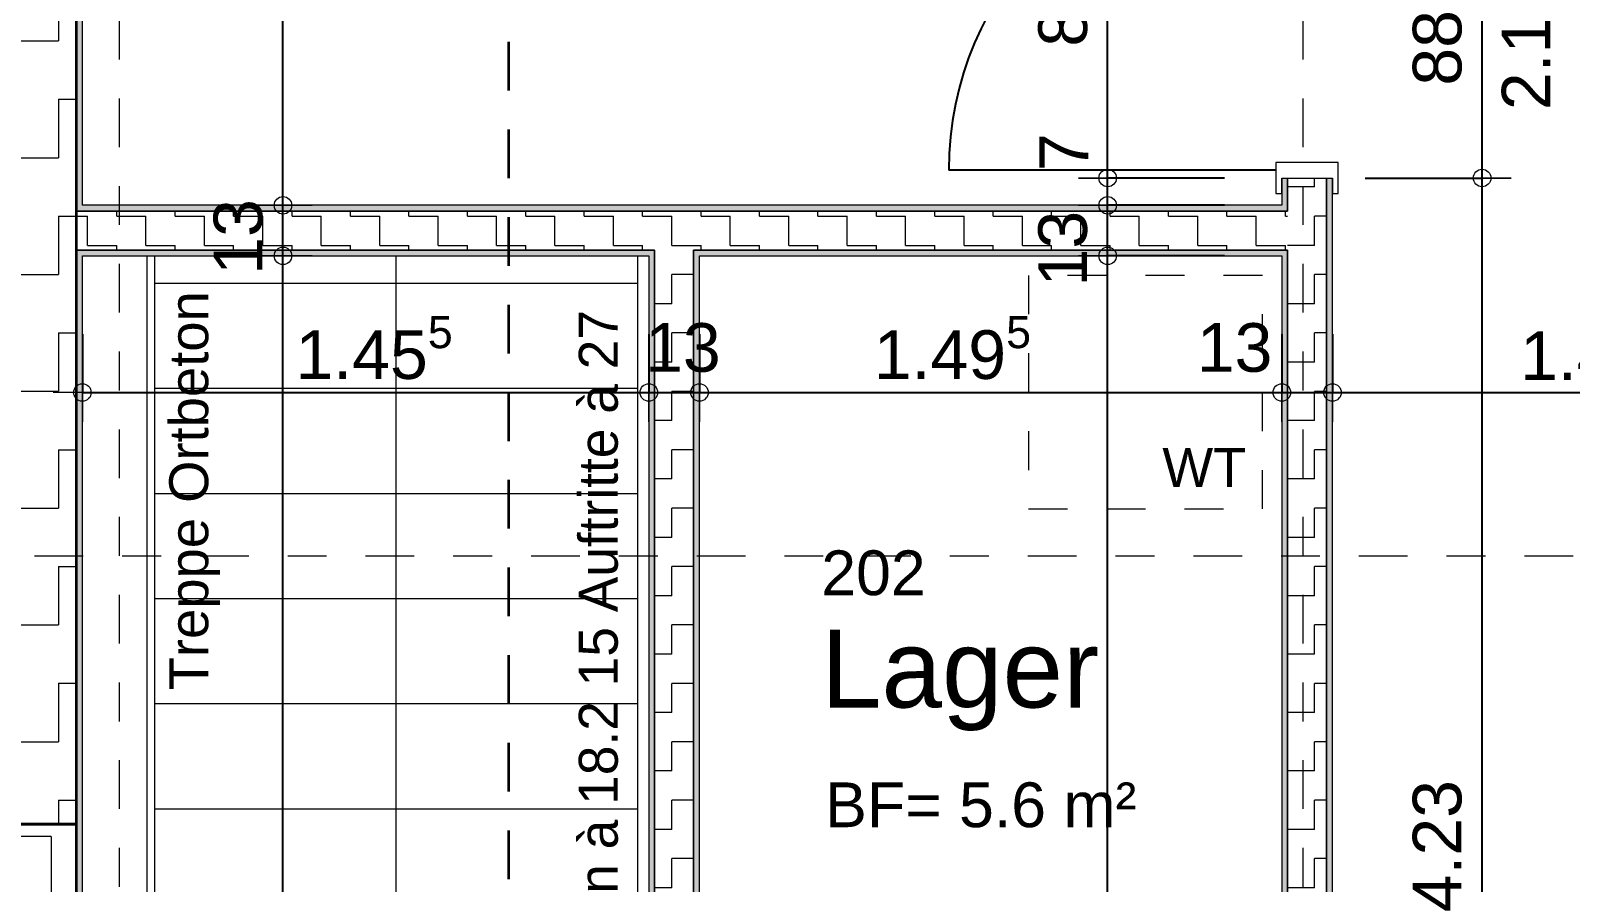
# Model space of a CAD drawing. Header units: metres. Extents: x -94.5 to -10.5, y 121.5 to 156.5.
# Drawn here: x -28.271 to -24.319, y 142.589 to 144.776 of the extents above; entities that cross this region are included whole.
import ezdxf

# ---------------------------------------------------------------- set-up
doc = ezdxf.new("R2010")
doc.units = ezdxf.units.M
doc.header["$PDMODE"] = 65
for name, pattern in [('AUSGEZOGEN', [0]), ('GETRENNT2_S10', [0.255, 0.125, -0.065, 0, -0.065]), ('STRICHLINIE_S4', [0.165, 0.125, -0.04]), ('VERDECKT2_S2', [0.09, 0.05, -0.04])]:
    doc.linetypes.add(name, pattern=pattern)
doc.layers.add('XR$1$_3808', color=7, linetype='Continuous')
for name, color, linetype, lineweight in [('XR$1$Bauachsen_grob', 7, 'GETRENNT2_S10', 13), ('XR$1$Bauherr', 203, 'VERDECKT2_S2', 13), ('XR$1$Daemmung', 7, 'AUSGEZOGEN', 18), ('XR$1$Hilfskonstruktion', 5, 'VERDECKT2_S2', 13), ('XR$1$Holz_Innenverkleidung', 7, 'AUSGEZOGEN', 25), ('XR$1$Leichtbauwaende', 7, 'AUSGEZOGEN', 18), ('XR$1$Raumbezeichnung', 7, 'AUSGEZOGEN', 18), ('XR$1$Schnittbegrenzung', 7, 'AUSGEZOGEN', 13), ('XR$1$Text_Werkplan_Ausfuehrung', 7, 'AUSGEZOGEN', 25), ('XR$1$Treppe_Ortbeton', 7, 'STRICHLINIE_S4', 25), ('XR$1$Tuerblatt', 7, 'AUSGEZOGEN', 18), ('XR$1$Werkplan-_Ausfuehrungsmasse', 7, 'AUSGEZOGEN', 13)]:
    doc.layers.add(name, color=color, linetype=linetype, lineweight=lineweight)
doc.styles.add('ARIAL', font='ARIAL.TTF')
doc.dimstyles.new('_DIMSTYLE_3', dxfattribs={"dimtxt": 0.125, "dimasz": 0.15, "dimexe": 0, "dimexo": 0, "dimgap": 0.0625, "dimtad": 2, "dimrnd": 0.005, "dimzin": 4, "dimdsep": 46, "dimtxsty": 'ARIAL', "dimblk1": 'ALL_ML_KREIS', "dimblk2": 'ALL_ML_KREIS', "dimsah": 1, "dimcen": 0, "dimclrd": 256, "dimclre": 256, "dimclrt": 256, "dimadec": 0, "dimazin": 0, "dimtfac": 1, "dimtdec": 0, "dimtix": 1, "dimtmove": 2, "dimatfit": 3, "dimfxl": 0, "dimtzin": 0, "dimlwd": 0, "dimlwe": -1, "dimarcsym": 0})
doc.dimstyles.new('_DIMSTYLE_6', dxfattribs={"dimtxt": 0.125, "dimasz": 0.15, "dimexe": 0, "dimexo": 0, "dimgap": 0.0625, "dimtad": 2, "dimdec": 1, "dimlfac": 100, "dimrnd": 0.5, "dimzin": 4, "dimdsep": 46, "dimtxsty": 'ARIAL', "dimblk1": 'ALL_ML_KREIS', "dimblk2": 'ALL_ML_KREIS', "dimsah": 1, "dimcen": 0, "dimclrd": 256, "dimclre": 256, "dimclrt": 256, "dimadec": 0, "dimazin": 0, "dimtfac": 1, "dimtdec": 0, "dimtix": 1, "dimtmove": 2, "dimatfit": 3, "dimfxl": 0, "dimtvp": 1.2, "dimtzin": 0, "dimlwd": 0, "dimlwe": -1, "dimarcsym": 0})
doc.dimstyles.new('_DIMSTYLE_7', dxfattribs={"dimtxt": 0.125, "dimasz": 0.15, "dimexe": 0, "dimexo": 0, "dimgap": 0.0625, "dimtad": 2, "dimdec": 3, "dimrnd": 0.005, "dimzin": 4, "dimdsep": 46, "dimtxsty": 'ARIAL', "dimblk1": 'ALL_ML_KREIS', "dimblk2": 'ALL_ML_KREIS', "dimsah": 1, "dimcen": 0, "dimclrd": 256, "dimclre": 256, "dimclrt": 256, "dimadec": 0, "dimazin": 0, "dimtfac": 1, "dimtdec": 0, "dimtix": 1, "dimtmove": 2, "dimatfit": 3, "dimfxl": 0, "dimtzin": 0, "dimlwd": 0, "dimlwe": -1, "dimarcsym": 0})
doc.dimstyles.new('_DIMSTYLE_9', dxfattribs={"dimtxt": 0.125, "dimasz": 0.15, "dimexe": 0, "dimexo": 0, "dimgap": 0.0625, "dimtad": 2, "dimdec": 1, "dimlfac": 100, "dimrnd": 0.5, "dimzin": 4, "dimdsep": 46, "dimtxsty": 'ARIAL', "dimblk1": 'ALL_ML_KREIS', "dimblk2": 'ALL_ML_KREIS', "dimsah": 1, "dimcen": 0, "dimclrd": 256, "dimclre": 256, "dimclrt": 256, "dimadec": 0, "dimazin": 0, "dimtfac": 1, "dimtdec": 0, "dimtix": 1, "dimtmove": 2, "dimatfit": 3, "dimfxl": 0, "dimtzin": 0, "dimlwd": 0, "dimlwe": -1, "dimarcsym": 0})
pattern_1 = [(90, (-0.15, 0.15), (-0.075, 0.075), [0.075, -0.075]), (180, (-0.15, 0.15), (-0.075, -0.075), [0.075, -0.075])]

# ---------------------------------------------------------------- blocks, each defined once
blk = doc.blocks.new('ALL_ML_KREIS')
at = {"color": 0, "linetype": 'ByBlock', "lineweight": -2}
for p, q in [((0, -0.5), (0, 0.5)), ((-1, 0), (0.5, 0))]:
    blk.add_line(p, q, dxfattribs=at)
blk.add_circle((0, 0), 0.15, dxfattribs=at)
blk = doc.blocks.new('*D57')
at = {"layer": 'DEFPOINTS'}
for p in [(-28.1381, 145.9147), (-25.0591, 145.278), (-28.1381, 144.3947)]:
    blk.add_point(p, dxfattribs=at)
at = {"layer": 'XR$1$Werkplan-_Ausfuehrungsmasse', "lineweight": -2}
for p, q in [((-28.1381, 145.5147), (-28.1381, 145.9147)), ((-28.1381, 145.9147), (-25.0591, 145.9147)), ((-25.0591, 145.5147), (-25.0591, 145.9147))]:
    blk.add_line(p, q, dxfattribs=at)
at = {"layer": 'XR$1$Werkplan-_Ausfuehrungsmasse', "xscale": 0.15, "yscale": 0.15, "zscale": 0.15, "rotation": 180}
blk.add_blockref('ALL_ML_KREIS', (-28.1381, 145.9147), dxfattribs=at)
at = {"layer": 'XR$1$Werkplan-_Ausfuehrungsmasse', "xscale": 0.15, "yscale": 0.15, "zscale": 0.15}
blk.add_blockref('ALL_ML_KREIS', (-25.0591, 145.9147), dxfattribs=at)
at = {"layer": 'XR$1$Werkplan-_Ausfuehrungsmasse', "insert": (-26.5897, 146.0294), "char_height": 0.125, "width": 0.5, "attachment_point": 5, "style": 'ARIAL'}
blk.add_mtext('\\A1;{\\A1;{3.08\\H0.082500;\\S^ ;}}', dxfattribs=at)
blk = doc.blocks.new('COMPLEXOBJECT_4')
at = {"layer": 'XR$1$Bauherr'}
for p, q in [((-25.7091, 144.148), (-25.7091, 143.548)), ((-25.1091, 144.148), (-25.7091, 144.148)), ((-25.1091, 143.548), (-25.1091, 144.148)), ((-25.7091, 143.548), (-25.1091, 143.548))]:
    blk.add_line(p, q, dxfattribs=at)
blk = doc.blocks.new('*D73')
at = {"layer": 'DEFPOINTS'}
for p in [(-24.9291, 144.398), (-24.9291, 140.1691), (-24.545, 140.1691)]:
    blk.add_point(p, dxfattribs=at)
at = {"layer": 'XR$1$Werkplan-_Ausfuehrungsmasse', "lineweight": -2}
for p, q in [((-24.845, 144.398), (-24.545, 144.398)), ((-24.545, 140.1691), (-24.545, 144.398)), ((-24.845, 140.1691), (-24.545, 140.1691))]:
    blk.add_line(p, q, dxfattribs=at)
at = {"layer": 'XR$1$Werkplan-_Ausfuehrungsmasse', "xscale": 0.15, "yscale": 0.15, "zscale": 0.15}
for p, rotation in [((-24.545, 144.398), 90), ((-24.545, 140.1691), 270)]:
    blk.add_blockref('ALL_ML_KREIS', p, dxfattribs=dict(at, rotation=rotation))
at = {"layer": 'XR$1$Werkplan-_Ausfuehrungsmasse', "insert": (-24.6597, 142.6818), "char_height": 0.125, "width": 0.5, "attachment_point": 5, "rotation": 90, "style": 'ARIAL'}
blk.add_mtext('\\A1;{\\A1;{4.23\\H0.082500;\\S^ ;}}', dxfattribs=at)
blk = doc.blocks.new('*D74')
at = {"layer": 'DEFPOINTS'}
for p in [(-24.9291, 145.278), (-24.9291, 144.398), (-24.545, 144.398)]:
    blk.add_point(p, dxfattribs=at)
at = {"layer": 'XR$1$Werkplan-_Ausfuehrungsmasse', "lineweight": -2}
for p, q in [((-24.845, 145.278), (-24.545, 145.278)), ((-24.545, 144.398), (-24.545, 145.278)), ((-24.845, 144.398), (-24.545, 144.398))]:
    blk.add_line(p, q, dxfattribs=at)
at = {"layer": 'XR$1$Werkplan-_Ausfuehrungsmasse', "xscale": 0.15, "yscale": 0.15, "zscale": 0.15}
for p, rotation in [((-24.545, 145.278), 90), ((-24.545, 144.398), 270)]:
    blk.add_blockref('ALL_ML_KREIS', p, dxfattribs=dict(at, rotation=rotation))
at = {"layer": 'XR$1$Werkplan-_Ausfuehrungsmasse', "insert": (-24.4945, 144.5723), "char_height": 0.125, "width": 0.00625, "attachment_point": 1, "rotation": 90, "line_spacing_factor": 0.60241, "style": 'ARIAL'}
blk.add_mtext('\\A1;{2.14\\H0.082500;\\S^ ;}', dxfattribs=at)
at = {"layer": 'XR$1$Werkplan-_Ausfuehrungsmasse', "insert": (-24.6596, 144.7323), "char_height": 0.125, "width": 0.5, "attachment_point": 5, "rotation": 90, "style": 'ARIAL'}
blk.add_mtext('\\A1;{\\A1;{88\\H0.082500;\\S^ ;}}', dxfattribs=at)
blk = doc.blocks.new('*D84')
at = {"layer": 'DEFPOINTS'}
for p in [(-25.0591, 144.198), (-25.5062, 140.443), (-25.0591, 140.443)]:
    blk.add_point(p, dxfattribs=at)
at = {"layer": 'XR$1$Werkplan-_Ausfuehrungsmasse', "lineweight": -2}
for p, q in [((-25.2062, 144.198), (-25.5062, 144.198)), ((-25.5062, 140.443), (-25.5062, 144.198)), ((-25.3662, 140.443), (-25.5062, 140.443))]:
    blk.add_line(p, q, dxfattribs=at)
at = {"layer": 'XR$1$Werkplan-_Ausfuehrungsmasse', "xscale": 0.15, "yscale": 0.15, "zscale": 0.15}
for p, rotation in [((-25.5062, 144.198), 90), ((-25.5062, 140.443), 270)]:
    blk.add_blockref('ALL_ML_KREIS', p, dxfattribs=dict(at, rotation=rotation))
at = {"layer": 'XR$1$Werkplan-_Ausfuehrungsmasse', "insert": (-25.6209, 142.3423), "char_height": 0.125, "width": 0.625, "attachment_point": 5, "rotation": 90, "style": 'ARIAL'}
blk.add_mtext('\\A1;{\\A1;{3.75\\H0.082500;\\S5^ ;}}', dxfattribs=at)
blk = doc.blocks.new('*D85')
at = {"layer": 'DEFPOINTS'}
for p in [(-25.0591, 144.328), (-25.5062, 144.198), (-25.0591, 144.198)]:
    blk.add_point(p, dxfattribs=at)
at = {"layer": 'XR$1$Werkplan-_Ausfuehrungsmasse', "lineweight": -2}
for p, q in [((-25.2062, 144.328), (-25.5062, 144.328)), ((-25.5062, 144.198), (-25.5062, 144.328)), ((-25.2062, 144.198), (-25.5062, 144.198))]:
    blk.add_line(p, q, dxfattribs=at)
at = {"layer": 'XR$1$Werkplan-_Ausfuehrungsmasse', "xscale": 0.15, "yscale": 0.15, "zscale": 0.15}
for p, rotation in [((-25.5062, 144.328), 90), ((-25.5062, 144.198), 270)]:
    blk.add_blockref('ALL_ML_KREIS', p, dxfattribs=dict(at, rotation=rotation))
at = {"layer": 'XR$1$Werkplan-_Ausfuehrungsmasse', "insert": (-25.6209, 144.2167), "char_height": 0.125, "width": 0.5, "attachment_point": 5, "rotation": 90, "style": 'ARIAL'}
blk.add_mtext('\\A1;{\\A1;{13\\H0.082500;\\S^ ;}}', dxfattribs=at)
blk = doc.blocks.new('*D86')
at = {"layer": 'DEFPOINTS'}
for p in [(-25.0591, 144.398), (-25.5062, 144.328), (-25.0591, 144.328)]:
    blk.add_point(p, dxfattribs=at)
at = {"layer": 'XR$1$Werkplan-_Ausfuehrungsmasse', "lineweight": -2}
for p, q in [((-25.2062, 144.398), (-25.5062, 144.398)), ((-25.5062, 144.328), (-25.5062, 144.398)), ((-25.2062, 144.328), (-25.5062, 144.328))]:
    blk.add_line(p, q, dxfattribs=at)
at = {"layer": 'XR$1$Werkplan-_Ausfuehrungsmasse', "xscale": 0.15, "yscale": 0.15, "zscale": 0.15}
for p, rotation in [((-25.5062, 144.328), 270), ((-25.5062, 144.398), 90)]:
    blk.add_blockref('ALL_ML_KREIS', p, dxfattribs=dict(at, rotation=rotation))
at = {"layer": 'XR$1$Werkplan-_Ausfuehrungsmasse', "insert": (-25.6187, 144.4643), "char_height": 0.125, "width": 0.375, "attachment_point": 5, "rotation": 90, "style": 'ARIAL'}
blk.add_mtext('\\A1;{\\A1;{7\\H0.082500;\\S^ ;}}', dxfattribs=at)
blk = doc.blocks.new('*D87')
at = {"layer": 'DEFPOINTS'}
for p in [(-25.0591, 145.278), (-25.5062, 144.398), (-25.0591, 144.398)]:
    blk.add_point(p, dxfattribs=at)
at = {"layer": 'XR$1$Werkplan-_Ausfuehrungsmasse', "lineweight": -2}
for p, q in [((-25.2062, 145.278), (-25.5062, 145.278)), ((-25.5062, 144.398), (-25.5062, 145.278)), ((-25.2062, 144.398), (-25.5062, 144.398))]:
    blk.add_line(p, q, dxfattribs=at)
at = {"layer": 'XR$1$Werkplan-_Ausfuehrungsmasse', "xscale": 0.15, "yscale": 0.15, "zscale": 0.15}
for p, rotation in [((-25.5062, 145.278), 90), ((-25.5062, 144.398), 270)]:
    blk.add_blockref('ALL_ML_KREIS', p, dxfattribs=dict(at, rotation=rotation))
at = {"layer": 'XR$1$Werkplan-_Ausfuehrungsmasse', "insert": (-25.6208, 144.8323), "char_height": 0.125, "width": 0.5, "attachment_point": 5, "rotation": 90, "style": 'ARIAL'}
blk.add_mtext('\\A1;{\\A1;{88\\H0.082500;\\S^ ;}}', dxfattribs=at)
blk = doc.blocks.new('*D99')
at = {"layer": 'DEFPOINTS'}
for p in [(-28.1381, 144.198), (-26.6841, 144.198), (-28.1381, 143.8472)]:
    blk.add_point(p, dxfattribs=at)
at = {"layer": 'XR$1$Werkplan-_Ausfuehrungsmasse', "lineweight": -2}
for p, q in [((-28.1381, 143.9972), (-28.1381, 143.8472)), ((-26.6841, 143.9972), (-26.6841, 143.8472)), ((-28.1381, 143.8472), (-26.6841, 143.8472))]:
    blk.add_line(p, q, dxfattribs=at)
at = {"layer": 'XR$1$Werkplan-_Ausfuehrungsmasse', "xscale": 0.15, "yscale": 0.15, "zscale": 0.15, "rotation": 180}
blk.add_blockref('ALL_ML_KREIS', (-28.1381, 143.8472), dxfattribs=at)
at = {"layer": 'XR$1$Werkplan-_Ausfuehrungsmasse', "xscale": 0.15, "yscale": 0.15, "zscale": 0.15}
blk.add_blockref('ALL_ML_KREIS', (-26.6841, 143.8472), dxfattribs=at)
at = {"layer": 'XR$1$Werkplan-_Ausfuehrungsmasse', "insert": (-27.3893, 143.9618), "char_height": 0.125, "width": 0.625, "attachment_point": 5, "style": 'ARIAL'}
blk.add_mtext('\\A1;{\\A1;{1.45\\H0.082500;\\S5^ ;}}', dxfattribs=at)
blk = doc.blocks.new('*D100')
at = {"layer": 'DEFPOINTS'}
for p in [(-26.6841, 144.198), (-26.5541, 144.198), (-26.6841, 143.8472)]:
    blk.add_point(p, dxfattribs=at)
at = {"layer": 'XR$1$Werkplan-_Ausfuehrungsmasse', "lineweight": -2}
for p, q in [((-26.6841, 143.9972), (-26.6841, 143.8472)), ((-26.5541, 143.9972), (-26.5541, 143.8472)), ((-26.6841, 143.8472), (-26.5541, 143.8472))]:
    blk.add_line(p, q, dxfattribs=at)
at = {"layer": 'XR$1$Werkplan-_Ausfuehrungsmasse', "xscale": 0.15, "yscale": 0.15, "zscale": 0.15, "rotation": 180}
blk.add_blockref('ALL_ML_KREIS', (-26.6841, 143.8472), dxfattribs=at)
at = {"layer": 'XR$1$Werkplan-_Ausfuehrungsmasse', "xscale": 0.15, "yscale": 0.15, "zscale": 0.15}
blk.add_blockref('ALL_ML_KREIS', (-26.5541, 143.8472), dxfattribs=at)
at = {"layer": 'XR$1$Werkplan-_Ausfuehrungsmasse', "insert": (-26.5966, 143.9619), "char_height": 0.125, "width": 0.5, "attachment_point": 5, "style": 'ARIAL'}
blk.add_mtext('\\A1;{\\A1;{13\\H0.082500;\\S^ ;}}', dxfattribs=at)
blk = doc.blocks.new('*D101')
at = {"layer": 'DEFPOINTS'}
for p in [(-26.5541, 144.198), (-25.0591, 144.198), (-26.5541, 143.8472)]:
    blk.add_point(p, dxfattribs=at)
at = {"layer": 'XR$1$Werkplan-_Ausfuehrungsmasse', "lineweight": -2}
for p, q in [((-26.5541, 143.9972), (-26.5541, 143.8472)), ((-25.0591, 143.9972), (-25.0591, 143.8472)), ((-26.5541, 143.8472), (-25.0591, 143.8472))]:
    blk.add_line(p, q, dxfattribs=at)
at = {"layer": 'XR$1$Werkplan-_Ausfuehrungsmasse', "xscale": 0.15, "yscale": 0.15, "zscale": 0.15, "rotation": 180}
blk.add_blockref('ALL_ML_KREIS', (-26.5541, 143.8472), dxfattribs=at)
at = {"layer": 'XR$1$Werkplan-_Ausfuehrungsmasse', "xscale": 0.15, "yscale": 0.15, "zscale": 0.15}
blk.add_blockref('ALL_ML_KREIS', (-25.0591, 143.8472), dxfattribs=at)
at = {"layer": 'XR$1$Werkplan-_Ausfuehrungsmasse', "insert": (-25.9048, 143.9618), "char_height": 0.125, "width": 0.625, "attachment_point": 5, "style": 'ARIAL'}
blk.add_mtext('\\A1;{\\A1;{1.49\\H0.082500;\\S5^ ;}}', dxfattribs=at)
blk = doc.blocks.new('*D102')
at = {"layer": 'DEFPOINTS'}
for p in [(-24.9291, 144.398), (-25.0591, 144.198), (-25.0591, 143.8472)]:
    blk.add_point(p, dxfattribs=at)
at = {"layer": 'XR$1$Werkplan-_Ausfuehrungsmasse', "lineweight": -2}
for p, q in [((-25.0591, 143.9972), (-25.0591, 143.8472)), ((-24.9291, 143.9972), (-24.9291, 143.8472)), ((-25.0591, 143.8472), (-24.9291, 143.8472))]:
    blk.add_line(p, q, dxfattribs=at)
at = {"layer": 'XR$1$Werkplan-_Ausfuehrungsmasse', "xscale": 0.15, "yscale": 0.15, "zscale": 0.15, "rotation": 180}
blk.add_blockref('ALL_ML_KREIS', (-25.0591, 143.8472), dxfattribs=at)
at = {"layer": 'XR$1$Werkplan-_Ausfuehrungsmasse', "xscale": 0.15, "yscale": 0.15, "zscale": 0.15}
blk.add_blockref('ALL_ML_KREIS', (-24.9291, 143.8472), dxfattribs=at)
at = {"layer": 'XR$1$Werkplan-_Ausfuehrungsmasse', "insert": (-25.1804, 143.9619), "char_height": 0.125, "width": 0.5, "attachment_point": 5, "style": 'ARIAL'}
blk.add_mtext('\\A1;{\\A1;{13\\H0.082500;\\S^ ;}}', dxfattribs=at)
blk = doc.blocks.new('*D103')
at = {"layer": 'DEFPOINTS'}
for p in [(-24.9291, 144.398), (-24.9291, 143.8472), (-23.4521, 143.463)]:
    blk.add_point(p, dxfattribs=at)
at = {"layer": 'XR$1$Werkplan-_Ausfuehrungsmasse', "lineweight": -2}
for p, q in [((-24.9291, 143.9972), (-24.9291, 143.8472)), ((-24.9291, 143.8472), (-23.4521, 143.8472)), ((-23.4521, 143.6972), (-23.4521, 143.8472))]:
    blk.add_line(p, q, dxfattribs=at)
at = {"layer": 'XR$1$Werkplan-_Ausfuehrungsmasse', "xscale": 0.15, "yscale": 0.15, "zscale": 0.15, "rotation": 180}
blk.add_blockref('ALL_ML_KREIS', (-24.9291, 143.8472), dxfattribs=at)
at = {"layer": 'XR$1$Werkplan-_Ausfuehrungsmasse', "xscale": 0.15, "yscale": 0.15, "zscale": 0.15}
blk.add_blockref('ALL_ML_KREIS', (-23.4521, 143.8472), dxfattribs=at)
at = {"layer": 'XR$1$Werkplan-_Ausfuehrungsmasse', "insert": (-24.2456, 143.9597), "char_height": 0.125, "width": 0.625, "attachment_point": 5, "style": 'ARIAL'}
blk.add_mtext('\\A1;{\\A1;{1.47\\H0.082500;\\S5^ ;}}', dxfattribs=at)
blk = doc.blocks.new('COMPLEXOBJECT_7')
at = {"layer": 'XR$1$Bauachsen_grob', "color": 8}
for p, q in [((-28.0431, 124.5024), (-28.0431, 153.5024)), ((-25.0041, 124.5024), (-25.0041, 153.5024)), ((-80.9611, 143.428), (-13.4611, 143.428))]:
    blk.add_line(p, q, dxfattribs=at)
blk = doc.blocks.new('Tür_1_$F1')
at = {"layer": 'XR$1$_3808', "color": 7, "linetype": 'AUSGEZOGEN', "lineweight": -3}
blk.add_line((0.02, 0.145), (0.02, 0.985), dxfattribs=at)
at = {"layer": 'XR$1$_3808', "color": 7, "linetype": 'AUSGEZOGEN', "lineweight": 18}
for points in [[(0, 0.065), (0, 0), (-0.04, 0), (-0.04, -0.015), (0.04, -0.015), (0.04, 0.145), (-0.04, 0.145), (-0.04, 0.13), (0, 0.13), (0, 0.065)], [(0.84, 0.065), (0.84, -0.015), (0.92, -0.015), (0.92, 0), (0.88, 0), (0.88, 0.13), (0.92, 0.13), (0.92, 0.145), (0.84, 0.145), (0.84, 0.065)]]:
    blk.add_lwpolyline(points, close=True, dxfattribs=at)
at = {"layer": 'XR$1$_3808', "color": 7, "linetype": 'AUSGEZOGEN', "lineweight": -3}
blk.add_arc((0.02, 0.145), 0.84, 0, 90, dxfattribs=at)
blk = doc.blocks.new('COMPLEXOBJECT_11')
at = {"layer": 'XR$1$Schnittbegrenzung', "color": 12, "linetype": 'STRICHLINIE_S4', "lineweight": 35}
blk.add_line((-27.0447, 155.3224), (-27.0447, 122.6824), dxfattribs=at)
blk = doc.blocks.new('*D547')
at = {"layer": 'DEFPOINTS'}
for p in [(-28.1381, 144.198), (-28.1381, 138.858), (-27.6233, 138.858)]:
    blk.add_point(p, dxfattribs=at)
at = {"layer": 'XR$1$Werkplan-_Ausfuehrungsmasse', "lineweight": -2}
for p, q in [((-27.6233, 144.198), (-27.6233, 144.198)), ((-27.6233, 138.858), (-27.6233, 144.198)), ((-27.6233, 138.858), (-27.6233, 138.858))]:
    blk.add_line(p, q, dxfattribs=at)
at = {"layer": 'XR$1$Werkplan-_Ausfuehrungsmasse', "xscale": 0.15, "yscale": 0.15, "zscale": 0.15}
for p, rotation in [((-27.6233, 144.198), 90), ((-27.6233, 138.858), 270)]:
    blk.add_blockref('ALL_ML_KREIS', p, dxfattribs=dict(at, rotation=rotation))
at = {"layer": 'XR$1$Werkplan-_Ausfuehrungsmasse', "insert": (-27.738, 141.6673), "char_height": 0.125, "width": 0.5, "attachment_point": 5, "rotation": 90, "style": 'ARIAL'}
blk.add_mtext('\\A1;{\\A1;{5.34\\H0.082500;\\S^ ;}}', dxfattribs=at)
blk = doc.blocks.new('*D548')
at = {"layer": 'DEFPOINTS'}
for p in [(-28.1381, 144.328), (-28.1381, 144.198), (-27.6233, 144.198)]:
    blk.add_point(p, dxfattribs=at)
at = {"layer": 'XR$1$Werkplan-_Ausfuehrungsmasse', "lineweight": -2}
for p, q in [((-27.6233, 144.328), (-27.6233, 144.328)), ((-27.6233, 144.198), (-27.6233, 144.328)), ((-27.6233, 144.198), (-27.6233, 144.198))]:
    blk.add_line(p, q, dxfattribs=at)
at = {"layer": 'XR$1$Werkplan-_Ausfuehrungsmasse', "xscale": 0.15, "yscale": 0.15, "zscale": 0.15}
for p, rotation in [((-27.6233, 144.328), 90), ((-27.6233, 144.198), 270)]:
    blk.add_blockref('ALL_ML_KREIS', p, dxfattribs=dict(at, rotation=rotation))
at = {"layer": 'XR$1$Werkplan-_Ausfuehrungsmasse', "insert": (-27.738, 144.2467), "char_height": 0.125, "width": 0.5, "attachment_point": 5, "rotation": 90, "style": 'ARIAL'}
blk.add_mtext('\\A1;{\\A1;{13\\H0.082500;\\S^ ;}}', dxfattribs=at)
blk = doc.blocks.new('*D549')
at = {"layer": 'DEFPOINTS'}
for p in [(-28.1381, 148.6581), (-28.1381, 144.328), (-27.6233, 144.328)]:
    blk.add_point(p, dxfattribs=at)
at = {"layer": 'XR$1$Werkplan-_Ausfuehrungsmasse', "lineweight": -2}
for p, q in [((-27.6233, 148.6581), (-27.6233, 148.6581)), ((-27.6233, 144.328), (-27.6233, 148.6581)), ((-27.6233, 144.328), (-27.6233, 144.328))]:
    blk.add_line(p, q, dxfattribs=at)
at = {"layer": 'XR$1$Werkplan-_Ausfuehrungsmasse', "xscale": 0.15, "yscale": 0.15, "zscale": 0.15}
for p, rotation in [((-27.6233, 148.6581), 90), ((-27.6233, 144.328), 270)]:
    blk.add_blockref('ALL_ML_KREIS', p, dxfattribs=dict(at, rotation=rotation))
at = {"layer": 'XR$1$Werkplan-_Ausfuehrungsmasse', "insert": (-27.738, 146.5021), "char_height": 0.125, "width": 0.5, "attachment_point": 5, "rotation": 90, "style": 'ARIAL'}
blk.add_mtext('\\A1;{\\A1;{4.33\\H0.082500;\\S^ ;}}', dxfattribs=at)

msp = doc.modelspace()

# ---------------------------------------------------------------- hatches: boundary and pattern name
at = {"layer": 'XR$1$Daemmung', "lineweight": 13}
h = msp.add_hatch(dxfattribs=at)
h.set_pattern_fill('MUSTER', color=256, scale=0.15, angle=270, style=0, pattern_type=2)
h.set_pattern_definition([(270, (0.3, -0.3), (0.15, -0.15), [0.15, -0.15]), (360, (0.3, -0.3), (0.15, 0.15), [0.15, -0.15])])
h.paths.add_polyline_path([(-28.3531, 148.8731), (-28.3531, 142.738), (-28.1531, 142.738), (-28.1531, 148.8731)], flags=0)
h = msp.add_hatch(dxfattribs=at)
h.set_pattern_fill('MUSTER', color=256, scale=0.16125, angle=180, style=0, pattern_type=2)
h.set_pattern_definition([(180, (-0.3225, -0.3225), (-0.16125, -0.16125), [0.16125, -0.16125]), (270, (-0.3225, -0.3225), (0.16125, -0.16125), [0.16125, -0.16125])])
h.paths.add_polyline_path([(-28.1531, 142.738), (-31.9431, 142.738), (-31.9431, 142.538), (-28.1531, 142.538)], flags=0)
at = {"layer": 'XR$1$Holz_Innenverkleidung', "lineweight": 13}
for points in [[(-28.1531, 148.6731), (-28.1531, 144.313), (-28.1381, 144.313), (-28.1381, 148.6731)], [(-28.1531, 144.213), (-28.1531, 142.538), (-28.1381, 142.538), (-28.1381, 144.213)]]:
    msp.add_hatch(color=35, dxfattribs=at).paths.add_polyline_path(points)
at = {"layer": 'XR$1$Leichtbauwaende', "linetype": 'AUSGEZOGEN', "lineweight": 13}
for points in [[(-25.0591, 144.328), (-25.0541, 144.328), (-25.0541, 144.313), (-25.0441, 144.313), (-25.0441, 144.398), (-25.0591, 144.398)], [(-24.9291, 140.1691), (-24.9291, 144.398), (-24.9441, 144.398), (-24.9441, 140.1691)], [(-28.1381, 144.313), (-25.0541, 144.313), (-25.0541, 144.328), (-28.1381, 144.328)], [(-26.6691, 144.198), (-26.6691, 144.213), (-28.1381, 144.213), (-28.1381, 144.198)], [(-26.5691, 144.198), (-25.0541, 144.198), (-25.0541, 144.213), (-26.5691, 144.213)], [(-25.0441, 140.428), (-25.0441, 144.213), (-25.0541, 144.213), (-25.0541, 144.198), (-25.0591, 144.198), (-25.0591, 140.428)], [(-26.6691, 140.328), (-26.6691, 144.198), (-26.6841, 144.198), (-26.6841, 140.328)], [(-26.5541, 140.443), (-26.5541, 144.198), (-26.5691, 144.198), (-26.5691, 140.443)]]:
    msp.add_hatch(color=35, dxfattribs=at).paths.add_polyline_path(points)
h = msp.add_hatch(dxfattribs=at)
h.set_pattern_fill('MUSTER', color=256, scale=0.075, angle=90, style=0, pattern_type=2)
h.set_pattern_definition(pattern_1)
h.paths.add_polyline_path([(-24.9441, 140.1691), (-24.9441, 144.398), (-25.0441, 144.398), (-25.0441, 140.1691)], flags=0)
h = msp.add_hatch(dxfattribs=at)
h.set_pattern_fill('MUSTER', color=256, scale=0.075, style=0, pattern_type=2)
h.set_pattern_definition([(0, (0.15, 0.15), (0.075, 0.075), [0.075, -0.075]), (90, (0.15, 0.15), (-0.075, 0.075), [0.075, -0.075])])
h.paths.add_polyline_path([(-28.1531, 144.213), (-25.0441, 144.213), (-25.0441, 144.313), (-28.1531, 144.313)], flags=0)
h = msp.add_hatch(dxfattribs=at)
h.set_pattern_fill('MUSTER', color=256, scale=0.075, angle=90, style=0, pattern_type=2)
h.set_pattern_definition(pattern_1)
h.paths.add_polyline_path([(-26.5691, 140.428), (-26.5691, 144.213), (-26.6691, 144.213), (-26.6691, 140.428)], flags=0)

# ---------------------------------------------------------------- linework, layer by layer
at = {"layer": 'XR$1$Daemmung', "lineweight": 35}
for p, q in [((-28.1531, 144.313), (-28.1531, 148.6731)), ((-28.1531, 144.213), (-28.1531, 144.313)), ((-28.1531, 142.738), (-28.1531, 144.213)), ((-28.3531, 142.738), (-28.1531, 142.738)), ((-28.1531, 142.738), (-28.3531, 142.738)), ((-28.1531, 142.538), (-28.1531, 142.738))]:
    msp.add_line(p, q, dxfattribs=at)
at = {"layer": 'XR$1$Hilfskonstruktion'}
msp.add_line((-28.1381, 142.523), (-28.1381, 143.5881), dxfattribs=at)
at = {"layer": 'XR$1$Holz_Innenverkleidung', "lineweight": 18}
for p, q in [((-28.1531, 148.6731), (-28.1531, 144.313)), ((-28.1381, 144.328), (-28.1381, 148.6581)), ((-28.1531, 144.313), (-28.1381, 144.313)), ((-28.1531, 144.213), (-28.1531, 142.738)), ((-28.1381, 144.213), (-28.1531, 144.213)), ((-28.1381, 142.538), (-28.1381, 144.198)), ((-28.1531, 142.738), (-28.1531, 142.538))]:
    msp.add_line(p, q, dxfattribs=at)
at = {"layer": 'XR$1$Leichtbauwaende', "linetype": 'AUSGEZOGEN', "lineweight": 18}
for p, q in [((-25.0591, 144.398), (-25.0441, 144.398)), ((-25.0591, 144.398), (-25.0591, 144.328)), ((-25.0441, 144.398), (-24.9441, 144.398)), ((-25.0441, 144.313), (-25.0441, 144.398)), ((-25.0441, 144.398), (-25.0441, 144.313)), ((-24.9441, 144.398), (-24.9291, 144.398)), ((-24.9441, 140.1691), (-24.9441, 144.398)), ((-24.9441, 144.398), (-24.9441, 140.1691)), ((-24.9291, 140.323), (-24.9291, 144.398)), ((-25.0591, 144.328), (-28.1381, 144.328)), ((-28.1381, 144.313), (-28.1531, 144.313)), ((-28.1531, 144.313), (-28.1531, 144.213)), ((-28.1381, 144.313), (-25.0541, 144.313)), ((-25.0541, 144.313), (-28.1381, 144.313)), ((-25.0441, 144.313), (-25.0541, 144.313)), ((-25.0541, 144.313), (-25.0441, 144.313)), ((-28.1531, 144.213), (-28.1381, 144.213)), ((-26.6691, 144.213), (-28.1381, 144.213)), ((-28.1381, 144.213), (-26.6691, 144.213)), ((-26.6691, 144.198), (-26.6691, 144.213)), ((-26.6691, 144.213), (-26.6691, 144.198)), ((-25.0541, 144.213), (-26.5691, 144.213)), ((-26.5691, 144.213), (-26.5691, 144.198)), ((-26.5691, 144.198), (-26.5691, 144.213)), ((-26.5691, 144.213), (-25.0541, 144.213)), ((-25.0541, 144.213), (-25.0441, 144.213)), ((-25.0441, 144.213), (-25.0541, 144.213)), ((-25.0441, 140.428), (-25.0441, 144.213)), ((-25.0441, 144.213), (-25.0441, 140.428)), ((-28.1381, 144.198), (-26.6841, 144.198)), ((-26.6841, 144.198), (-26.6841, 140.328)), ((-26.6691, 144.198), (-26.6691, 140.428)), ((-26.6691, 140.428), (-26.6691, 144.198)), ((-26.5691, 140.443), (-26.5691, 144.198)), ((-26.5691, 144.198), (-26.5691, 140.443)), ((-26.5541, 144.198), (-25.0591, 144.198)), ((-26.5541, 140.443), (-26.5541, 144.198)), ((-25.0591, 144.198), (-25.0591, 140.443))]:
    msp.add_line(p, q, dxfattribs=at)
at = {"layer": 'XR$1$Treppe_Ortbeton', "linetype": 'AUSGEZOGEN', "lineweight": 13}
for p, q in [((-27.9731, 144.198), (-27.9731, 140.6181)), ((-27.9531, 144.198), (-27.9531, 140.6181)), ((-27.3331, 144.198), (-27.3331, 140.6888)), ((-26.7131, 144.198), (-26.7131, 140.6181)), ((-27.9531, 144.1281), (-26.7131, 144.1281)), ((-27.9531, 143.8581), (-26.7131, 143.8581)), ((-27.9531, 143.5881), (-26.7131, 143.5881)), ((-27.9531, 143.3181), (-26.7131, 143.3181)), ((-27.9531, 143.0481), (-26.7131, 143.0481)), ((-27.9531, 142.7781), (-26.7131, 142.7781))]:
    msp.add_line(p, q, dxfattribs=at)

# ---------------------------------------------------------------- block references
at = {"layer": 'XR$1$Bauachsen_grob', "color": 8}
msp.add_blockref('COMPLEXOBJECT_7', (0, 0), dxfattribs=at)
at = {"layer": 'XR$1$Bauherr'}
msp.add_blockref('COMPLEXOBJECT_4', (0, 0), dxfattribs=at)
at = {"layer": 'XR$1$Schnittbegrenzung', "color": 12, "linetype": 'STRICHLINIE_S4', "lineweight": 35}
msp.add_blockref('COMPLEXOBJECT_11', (0, 0), dxfattribs=at)
at = {"layer": 'XR$1$Tuerblatt', "linetype": 'AUSGEZOGEN', "lineweight": -3, "rotation": 90}
msp.add_blockref('Tür_1_$F1', (-24.9291, 144.398), dxfattribs=at)

# ---------------------------------------------------------------- texts
at = {"layer": 'XR$1$Bauherr', "insert": (-25.3658, 143.6047), "char_height": 0.1, "width": 0.266224, "attachment_point": 7, "style": 'ARIAL'}
msp.add_mtext('\\W0.99;WT', dxfattribs=at)
at = {"layer": 'XR$1$Raumbezeichnung', "style": 'ARIAL'}
for s, insert, char_height, width, attachment_point in [('\\W1.00;202', (-26.2414, 143.3249), 0.115, 0.327922, 7), ('\\W1.00;Lager', (-26.2422, 142.9777), 0.2, 0.820446, 7), ('\\W1.00;BF=\\~5.6\\~m²', (-26.2314, 142.8457), 0.115, 0.856684, 1)]:
    msp.add_mtext(s, dxfattribs=dict(at, insert=insert, char_height=char_height, width=width, attachment_point=attachment_point))
at = {"layer": 'XR$1$Text_Werkplan_Ausfuehrung', "color": 7, "linetype": 'AUSGEZOGEN', "lineweight": 13, "char_height": 0.1, "attachment_point": 1, "rotation": 90, "style": 'ARIAL'}
for s, insert, width in [('\\W1.00;Treppe\\~Ortbeton', (-27.9151, 143.0823), 1.078467), ('\\W0.98;15\\~Steigungen\\~à\\~18.2\\~15\\~Auftritte\\~à\\~27', (-26.8638, 141.7528), 2.383095)]:
    msp.add_mtext(s, dxfattribs=dict(at, insert=insert, width=width))

# ---------------------------------------------------------------- dimensions: what is measured, and where the dimension line sits
at = {"layer": 'XR$1$Werkplan-_Ausfuehrungsmasse'}
for base, p1, p2, dimstyle, picture, middle in [((-27.6233, 148.6581), (-27.6233, 144.328), (-27.6233, 148.6581), '_DIMSTYLE_3', '*D549', (-27.738, 146.5021)), ((-25.5062, 145.278), (-25.2062, 144.398), (-25.2062, 145.278), '_DIMSTYLE_9', '*D87', (-25.6208, 144.8323)), ((-25.5062, 144.398), (-25.2062, 144.328), (-25.2062, 144.398), '_DIMSTYLE_6', '*D86', (-25.6187, 144.4643)), ((-27.6233, 144.328), (-27.6233, 144.198), (-27.6233, 144.328), '_DIMSTYLE_6', '*D548', (-27.738, 144.2467)), ((-25.5062, 144.328), (-25.2062, 144.198), (-25.2062, 144.328), '_DIMSTYLE_6', '*D85', (-25.6209, 144.2167)), ((-24.545, 144.398), (-24.845, 140.1691), (-24.845, 144.398), '_DIMSTYLE_3', '*D73', (-24.6597, 142.6818)), ((-27.6233, 144.198), (-27.6233, 138.858), (-27.6233, 144.198), '_DIMSTYLE_3', '*D547', (-27.738, 141.6673)), ((-25.5062, 144.198), (-25.3662, 140.443), (-25.2062, 144.198), '_DIMSTYLE_7', '*D84', (-25.6209, 142.3423))]:
    dim = msp.add_linear_dim(base=base, p1=p1, p2=p2, angle=90, dimstyle=dimstyle, override={"dimpost": '<>', "dimclrd": 256, "dimclre": 256, "dimclrt": 256, "dimlwd": 0, "dimlwe": 65535}, dxfattribs=at)
    dim.commit()
    dim.dimension.update_dxf_attribs({"geometry": picture, "text_midpoint": middle, "dimtype": 160})
for base, p1, p2, dimstyle, picture, middle in [((-25.0591, 145.9147), (-28.1381, 145.5147), (-25.0591, 145.5147), '_DIMSTYLE_3', '*D57', (-26.5897, 146.0294)), ((-24.9291, 143.8472), (-25.0591, 143.9972), (-24.9291, 143.9972), '_DIMSTYLE_6', '*D102', (-25.1804, 143.9619)), ((-23.4521, 143.8472), (-24.9291, 143.9972), (-23.4521, 143.6972), '_DIMSTYLE_7', '*D103', (-24.2456, 143.9597)), ((-26.6841, 143.8472), (-28.1381, 143.9972), (-26.6841, 143.9972), '_DIMSTYLE_7', '*D99', (-27.3893, 143.9618)), ((-26.5541, 143.8472), (-26.6841, 143.9972), (-26.5541, 143.9972), '_DIMSTYLE_6', '*D100', (-26.5966, 143.9619)), ((-25.0591, 143.8472), (-26.5541, 143.9972), (-25.0591, 143.9972), '_DIMSTYLE_7', '*D101', (-25.9048, 143.9618))]:
    dim = msp.add_linear_dim(base=base, p1=p1, p2=p2, dimstyle=dimstyle, override={"dimpost": '<>', "dimclrd": 256, "dimclre": 256, "dimclrt": 256, "dimlwd": 0, "dimlwe": 65535}, dxfattribs=at)
    dim.commit()
    dim.dimension.update_dxf_attribs({"geometry": picture, "text_midpoint": middle, "dimtype": 160})
dim = msp.add_linear_dim(base=(-24.545, 145.278), p1=(-24.845, 144.398), p2=(-24.845, 145.278), angle=90, text='<>\\X\\A1;{2.14\\H0.082500;\\S^ ;}', dimstyle='_DIMSTYLE_9', override={"dimpost": '<>', "dimclrd": 256, "dimclre": 256, "dimclrt": 256, "dimlwd": 0, "dimlwe": 65535}, dxfattribs=at)
dim.commit()
dim.dimension.update_dxf_attribs({"geometry": '*D74', "text_midpoint": (-24.6596, 144.7323), "dimtype": 160})

doc.saveas('drawing.dxf')
